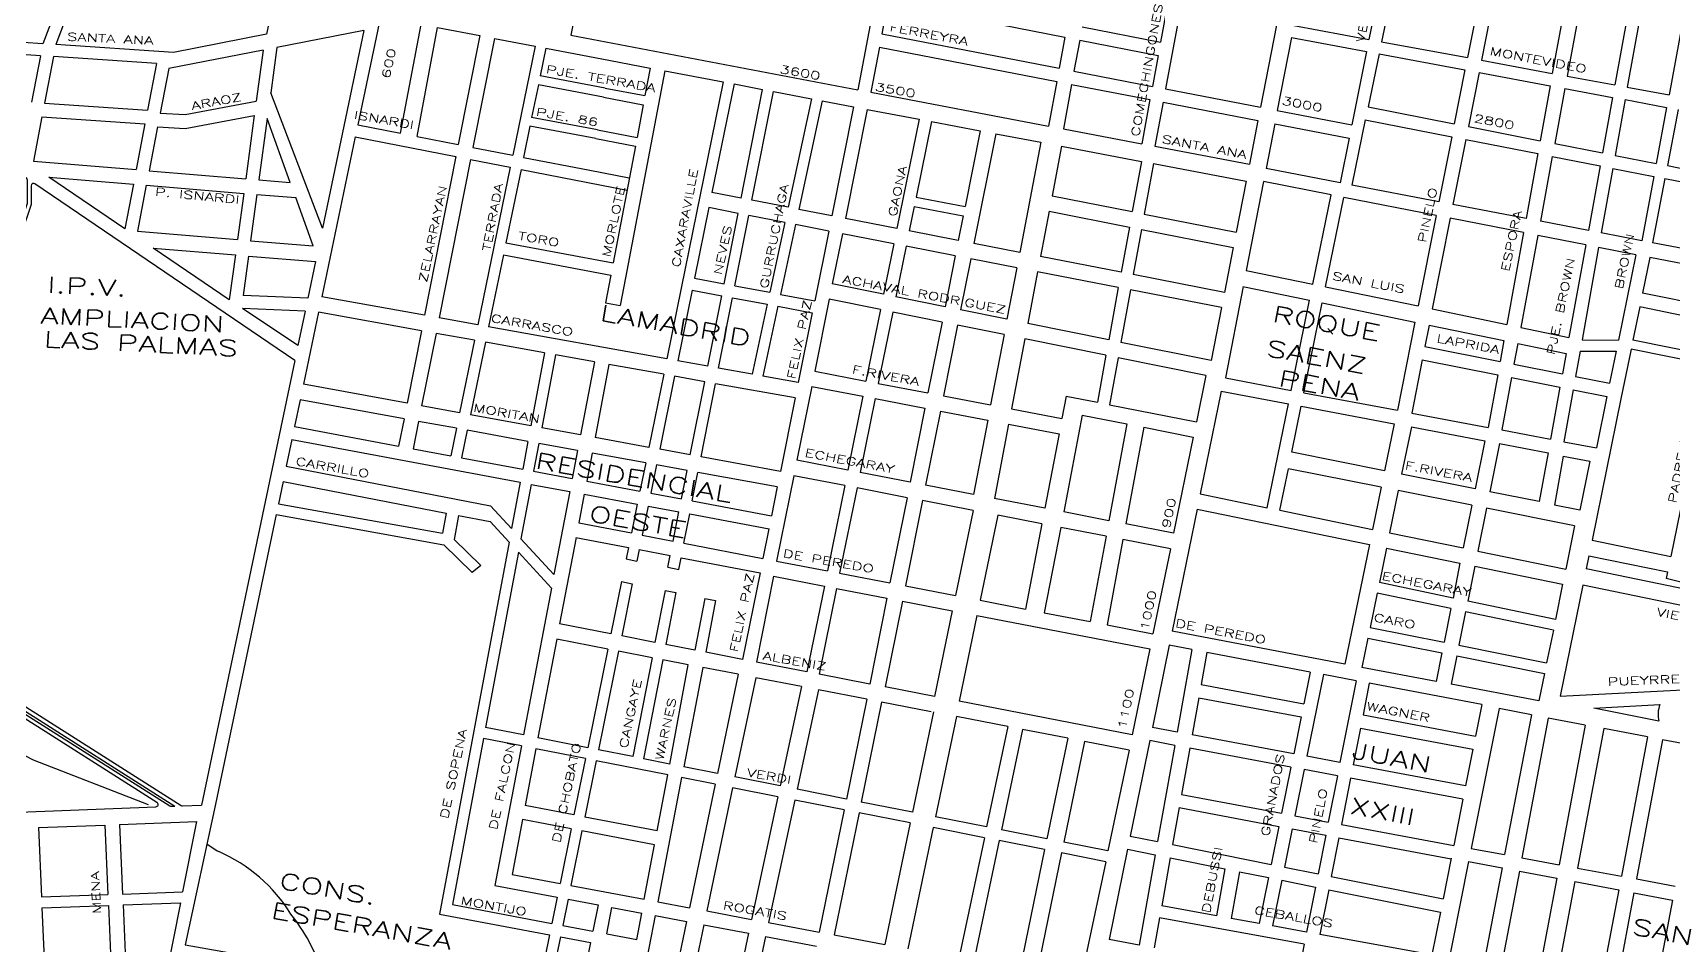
# Model space of a CAD drawing. Header units: millimetres. Extents: x 4374322 to 4409026, y 6503580 to 6534206.
# Drawn here: x 4381972 to 4384022, y 6523662 to 6524802 of the extents above; entities that cross this region are included whole.
import ezdxf

# ---------------------------------------------------------------- set-up
doc = ezdxf.new("R2010")
doc.units = ezdxf.units.MM
for name, color, linetype in [('CANAL', 252, 'Continuous'), ('LINEA CALLE', 252, 'Continuous'), ('NOMBRE BARRIO', 8, 'Continuous'), ('NOMBRE CALLE', 252, 'Continuous')]:
    doc.layers.add(name, color=color, linetype=linetype)
doc.styles.add('ROMANS', font='romans')
doc.styles.add('S1', font='ROMANS')

msp = doc.modelspace()

# ---------------------------------------------------------------- linework, layer by layer
at = {"layer": 'CANAL', "transparency": 33554687}
for centre, radius, start, end in [((4384866.1, 6527894.8), 4901.9, 236.9054, 237.1133), ((4384866.1, 6527894.8), 4901.9, 236.9054, 237.1133), ((4382125.3, 6523596), 198.9, 31.6794, 66.5497), ((4382125.3, 6523596), 198.9, 31.6794, 66.5497), ((4382131.2, 6523566.7), 211.1, 17.0134, 39.2798), ((4382131.2, 6523566.7), 211.1, 17.0134, 39.2798)]:
    msp.add_arc(centre, radius, start, end, dxfattribs=at)
at = {"layer": 'LINEA CALLE', "transparency": 33554687}
for p, q in [((4382284.1, 6524895.9), (4382264.3, 6524800.1)), ((4383417.6, 6524892.1), (4383387.9, 6524731.8)), ((4382659.5, 6524873.7), (4382644.7, 6524798.8)), ((4383660.7, 6524887), (4383641.9, 6524793.6)), ((4383677, 6524883.9), (4383657.7, 6524790.7)), ((4383537.2, 6524867.2), (4383506.4, 6524708.9)), ((4383783.4, 6524863.4), (4383765, 6524770.9)), ((4383800.9, 6524860.1), (4383782.7, 6524767.7)), ((4383024.4, 6524842.9), (4383003.1, 6524730.7)), ((4383040.8, 6524839.7), (4383033.3, 6524800.5)), ((4383040.8, 6524839.7), (4383261.9, 6524796.4)), ((4383389.9, 6524835.3), (4383381.6, 6524790.2)), ((4383887.9, 6524843.3), (4383871.2, 6524751.3)), ((4383906.7, 6524839.7), (4383889.8, 6524747.9)), ((4383965.9, 6524828.3), (4383949.3, 6524736.9)), ((4382406.6, 6524821.9), (4382378.3, 6524686.8)), ((4382478.1, 6524808.4), (4382530.8, 6524798.4)), ((4383283.5, 6524809.4), (4383381.6, 6524790.2)), ((4383548.2, 6524810.9), (4383641.9, 6524793.6)), ((4383981.2, 6524825.4), (4383964.9, 6524734.1)), ((4384034, 6524815.2), (4384017.1, 6524724.5)), ((4382147.9, 6524777.4), (4382000.9, 6524787.2)), ((4382264.3, 6524800.1), (4382147.9, 6524777.4)), ((4382385.9, 6524804.7), (4382277.2, 6524783.5)), ((4382385.9, 6524804.7), (4382334.2, 6524557.7)), ((4382530.8, 6524798.4), (4382503.9, 6524662.2)), ((4382549, 6524794.9), (4382522, 6524658.7)), ((4382549, 6524794.9), (4382599.9, 6524785.2)), ((4382644.7, 6524798.8), (4383003.1, 6524730.7)), ((4383033.3, 6524800.5), (4383254.8, 6524757.6)), ((4383261.9, 6524796.4), (4383254.8, 6524757.6)), ((4383280.5, 6524792.8), (4383273.4, 6524754)), ((4383280.5, 6524792.8), (4383378.5, 6524773.6)), ((4383545.3, 6524796), (4383527.5, 6524704.8)), ((4383545.3, 6524796), (4383638.9, 6524778.6)), ((4383657.7, 6524790.7), (4383765, 6524770.9)), ((4381981.8, 6524773.3), (4381839.2, 6524782.8)), ((4381981.8, 6524773.3), (4381970.6, 6524715.2)), ((4381998, 6524772.2), (4381986.8, 6524714.1)), ((4382126.8, 6524763.6), (4381998, 6524772.2)), ((4382260.1, 6524780.2), (4382142.1, 6524757.2)), ((4382260.1, 6524780.2), (4382251.5, 6524716.6)), ((4382277.2, 6524783.5), (4382269.5, 6524726.8)), ((4382599.9, 6524785.2), (4382571.9, 6524649)), ((4382613.4, 6524782.7), (4382606.4, 6524748.3)), ((4382613.4, 6524782.7), (4382694.1, 6524767.3)), ((4382694.1, 6524767.3), (4382743.7, 6524757.9)), ((4383030.2, 6524784), (4383019.5, 6524727.6)), ((4383030.2, 6524784), (4383251.8, 6524741)), ((4383378.5, 6524773.6), (4383371.4, 6524735)), ((4383638.9, 6524778.6), (4383620.5, 6524686.8)), ((4383654.6, 6524775.7), (4383640.9, 6524709.3)), ((4383654.6, 6524775.7), (4383762, 6524755.7)), ((4383782.7, 6524767.7), (4383871.2, 6524751.3)), ((4382126.8, 6524763.6), (4382115.6, 6524705.1)), ((4382142.1, 6524757.2), (4382131.4, 6524701.7)), ((4382687.6, 6524732.9), (4382606.4, 6524748.3)), ((4382761.9, 6524754.5), (4382712.7, 6524495.8)), ((4382743.7, 6524757.9), (4382737.2, 6524723.4)), ((4382761.9, 6524754.5), (4382835, 6524740.6)), ((4383273.4, 6524754), (4383371.4, 6524735)), ((4383762, 6524755.7), (4383748.6, 6524688.2)), ((4383779.6, 6524752.4), (4383766.3, 6524684.7)), ((4383779.6, 6524752.4), (4383868.4, 6524735.8)), ((4383889.8, 6524747.9), (4383949.3, 6524736.9)), ((4382334.2, 6524557.7), (4382269.5, 6524726.8)), ((4382604, 6524736.9), (4382595.6, 6524696.2)), ((4382685.4, 6524721.4), (4382604, 6524736.9)), ((4382687.6, 6524732.9), (4382737.2, 6524723.4)), ((4382835, 6524740.6), (4382782.5, 6524482.7)), ((4382848.5, 6524738), (4382820.9, 6524602.4)), ((4382848.5, 6524738), (4382884.3, 6524731.2)), ((4382857.4, 6524595.3), (4382884.3, 6524731.2)), ((4382870.9, 6524592.7), (4382897.8, 6524728.6)), ((4382897.8, 6524728.6), (4382945.2, 6524719.6)), ((4383019.5, 6524727.6), (4383241.6, 6524685.4)), ((4383251.8, 6524741), (4383241.6, 6524685.4)), ((4383270.4, 6524737.4), (4383260.2, 6524681.9)), ((4383270.4, 6524737.4), (4383368.3, 6524718.5)), ((4383387.9, 6524731.8), (4383506.4, 6524708.9)), ((4383868.4, 6524735.8), (4383855.9, 6524667.1)), ((4383886.9, 6524732.4), (4383874.2, 6524663.5)), ((4383886.9, 6524732.4), (4383946.5, 6524721.3)), ((4383964.9, 6524734.1), (4384017.1, 6524724.5)), ((4381986.8, 6524714.1), (4382115.6, 6524705.1)), ((4382162.4, 6524699.8), (4382251.5, 6524716.6)), ((4382685.4, 6524721.4), (4382735, 6524712)), ((4382735, 6524712), (4382727.3, 6524671.2)), ((4382945.2, 6524719.6), (4382916, 6524583.9)), ((4382958.7, 6524717.1), (4382929.5, 6524581.2)), ((4382958.7, 6524717.1), (4382998, 6524709.6)), ((4382998, 6524709.6), (4382970.6, 6524573.2)), ((4383015.1, 6524706.3), (4382987.8, 6524569.9)), ((4383015.1, 6524706.3), (4383079.9, 6524694)), ((4383368.3, 6524718.5), (4383358.1, 6524663.3)), ((4383384.8, 6524715.3), (4383374.6, 6524660.2)), ((4383384.8, 6524715.3), (4383503.2, 6524692.4)), ((4383527.5, 6524704.8), (4383620.5, 6524686.8)), ((4383640.9, 6524709.3), (4383748.6, 6524688.2)), ((4383946.5, 6524721.3), (4383933.8, 6524651.8)), ((4383962.1, 6524718.4), (4383949.6, 6524648.7)), ((4383962.1, 6524718.4), (4384014.1, 6524708.7)), ((4384014.1, 6524708.7), (4384001, 6524638.6)), ((4384028.5, 6524706), (4384015.1, 6524635.9)), ((4381983.5, 6524696.9), (4381972.9, 6524641.6)), ((4381983.5, 6524696.9), (4382112.3, 6524688.1)), ((4382112.3, 6524688.1), (4382101.3, 6524630.9)), ((4382128.1, 6524684.6), (4382117.5, 6524629.5)), ((4382128.1, 6524684.6), (4382162.4, 6524682.4)), ((4382131.4, 6524701.7), (4382162.4, 6524699.8)), ((4382162.4, 6524682.4), (4382249, 6524698.7)), ((4382249, 6524698.7), (4382238.2, 6524619.4)), ((4382265.1, 6524694.7), (4382254.6, 6524618.1)), ((4382293.9, 6524614.8), (4382265.1, 6524694.7)), ((4382378.3, 6524686.8), (4382431.5, 6524676.4)), ((4382593.4, 6524685.4), (4382585.4, 6524646.3)), ((4382675.6, 6524669.8), (4382593.4, 6524685.4)), ((4382677.9, 6524680.6), (4382595.6, 6524696.2)), ((4383079.9, 6524694), (4383052.1, 6524557.3)), ((4383095.2, 6524691.1), (4383076, 6524596.6)), ((4383095.2, 6524691.1), (4383156.2, 6524679.5)), ((4383503.2, 6524692.4), (4383492.6, 6524637.7)), ((4383524.3, 6524688.3), (4383513.4, 6524632.3)), ((4383524.3, 6524688.3), (4383617.2, 6524670.3)), ((4383637.5, 6524693.2), (4383620.6, 6524611.7)), ((4383637.5, 6524693.2), (4383745.4, 6524672)), ((4383766.3, 6524684.7), (4383855.9, 6524667.1)), ((4382375.1, 6524671.8), (4382333.3, 6524472.1)), ((4382375.1, 6524671.8), (4382500.9, 6524647.2)), ((4382452.3, 6524672.3), (4382503.9, 6524662.2)), ((4382675.6, 6524669.8), (4382725.2, 6524660.4)), ((4382677.9, 6524680.6), (4382727.3, 6524671.2)), ((4383156.2, 6524679.5), (4383137.3, 6524584.9)), ((4383175.6, 6524675.8), (4383148.2, 6524538.6)), ((4383175.6, 6524675.8), (4383231.8, 6524665.2)), ((4383231.8, 6524665.2), (4383205.5, 6524527.4)), ((4383260.2, 6524681.9), (4383358.1, 6524663.3)), ((4383617.2, 6524670.3), (4383606, 6524614.5)), ((4383745.4, 6524672), (4383729.3, 6524590.8)), ((4383763.1, 6524668.5), (4383747, 6524587.4)), ((4383763.1, 6524668.5), (4383853, 6524650.9)), ((4383874.2, 6524663.5), (4383933.8, 6524651.8)), ((4382500.9, 6524647.2), (4382461.7, 6524449)), ((4382519.1, 6524643.7), (4382479.9, 6524445.7)), ((4382519.1, 6524643.7), (4382568.8, 6524633.9)), ((4382522, 6524658.7), (4382571.9, 6524649)), ((4382585.4, 6524646.3), (4382668.4, 6524630.1)), ((4382725.2, 6524660.4), (4382697.4, 6524514.3)), ((4383257.8, 6524660.2), (4383246, 6524598.2)), ((4383257.8, 6524660.2), (4383357.6, 6524641.3)), ((4383374.6, 6524660.2), (4383492.6, 6524637.7)), ((4383853, 6524650.9), (4383838.3, 6524569.8)), ((4383871.2, 6524647.3), (4383856.3, 6524566.4)), ((4383871.2, 6524647.3), (4383930.9, 6524635.6)), ((4383949.6, 6524648.7), (4384001, 6524638.6)), ((4381972.9, 6524641.6), (4382101.3, 6524630.9)), ((4382117.5, 6524629.5), (4382238.2, 6524619.4)), ((4382568.8, 6524633.9), (4382528.3, 6524437)), ((4382582.3, 6524631.3), (4382563.4, 6524539.4)), ((4382582.3, 6524631.3), (4382714.8, 6524605.4)), ((4382668.4, 6524630.1), (4382717.6, 6524620.5)), ((4383357.6, 6524641.3), (4383346.1, 6524578.4)), ((4383372.8, 6524638.4), (4383361.3, 6524575.3)), ((4383372.8, 6524638.4), (4383488.4, 6524616.4)), ((4383606, 6524614.5), (4383513.4, 6524632.3)), ((4383930.9, 6524635.6), (4383916.3, 6524554.8)), ((4383946.7, 6524632.5), (4383932.3, 6524551.8)), ((4383946.7, 6524632.5), (4383998, 6524622.4)), ((4384015.1, 6524635.9), (4384061.9, 6524626.7)), ((4381992.2, 6524621.7), (4382097.8, 6524612.9)), ((4382087.1, 6524557.1), (4381992.2, 6524621.7)), ((4382097.8, 6524612.9), (4382087.1, 6524557.1)), ((4382114, 6524611.5), (4382102.9, 6524554)), ((4382114, 6524611.5), (4382235.8, 6524601.3)), ((4382254.6, 6524618.1), (4382293.9, 6524614.8)), ((4382857.4, 6524595.3), (4382820.9, 6524602.4)), ((4383488.4, 6524616.4), (4383476, 6524552.7)), ((4383510.3, 6524615.9), (4383488.7, 6524505)), ((4383594.7, 6524599.3), (4383510.3, 6524615.9)), ((4383729.3, 6524590.8), (4383620.6, 6524611.7)), ((4383998, 6524622.4), (4383982.9, 6524542)), ((4384012, 6524619.7), (4383996.6, 6524539.4)), ((4384012, 6524619.7), (4384058.7, 6524610.5)), ((4382235.8, 6524601.3), (4382227.9, 6524543.5)), ((4382252.2, 6524600), (4382244.3, 6524542.1)), ((4382252.2, 6524600), (4382300.7, 6524595.9)), ((4382322.5, 6524535.5), (4382300.7, 6524595.9)), ((4382817, 6524583.4), (4382799.1, 6524495.2)), ((4382853.6, 6524576.2), (4382817, 6524583.4)), ((4382916, 6524583.9), (4382870.9, 6524592.7)), ((4383073.6, 6524584.8), (4383067.4, 6524554.3)), ((4383073.6, 6524584.8), (4383135, 6524573.1)), ((4383076, 6524596.6), (4383137.3, 6524584.9)), ((4383246, 6524598.2), (4383346.1, 6524578.4)), ((4383571.9, 6524487.7), (4383594.7, 6524599.3)), ((4383587.8, 6524484.4), (4383610.6, 6524596.2)), ((4383725.9, 6524573.6), (4383610.6, 6524596.2)), ((4383838.3, 6524569.8), (4383747, 6524587.4)), ((4382836.2, 6524488.3), (4382853.6, 6524576.2)), ((4382849.7, 6524485.7), (4382867.1, 6524573.6)), ((4382911.9, 6524564.9), (4382867.1, 6524573.6)), ((4382911.9, 6524564.9), (4382893.1, 6524477.6)), ((4382925.4, 6524562.2), (4382906.6, 6524475)), ((4382966.8, 6524554.1), (4382925.4, 6524562.2)), ((4382970.6, 6524573.2), (4382929.5, 6524581.2)), ((4383052.1, 6524557.3), (4382987.8, 6524569.9)), ((4383135, 6524573.1), (4383128.8, 6524542.3)), ((4383242.4, 6524579.1), (4383231.5, 6524522.3)), ((4383242.4, 6524579.1), (4383342.6, 6524559.2)), ((4383361.3, 6524575.3), (4383476, 6524552.7)), ((4383725.9, 6524573.6), (4383703.4, 6524460.5)), ((4383743.6, 6524570.1), (4383721.2, 6524456.8)), ((4383835.1, 6524552.2), (4383743.6, 6524570.1)), ((4383916.3, 6524554.8), (4383856.3, 6524566.4)), ((4382102.9, 6524554), (4382227.9, 6524543.5)), ((4382244.3, 6524542.1), (4382322.5, 6524535.5)), ((4382966.8, 6524554.1), (4382949.3, 6524467)), ((4382983.9, 6524550.8), (4382971.3, 6524488)), ((4383048.3, 6524538.2), (4382983.9, 6524550.8)), ((4383128.8, 6524542.3), (4383067.4, 6524554.3)), ((4383342.6, 6524559.2), (4383332.3, 6524502.7)), ((4383357.8, 6524556.2), (4383347.5, 6524499.7)), ((4383357.8, 6524556.2), (4383472.3, 6524533.6)), ((4383835.1, 6524552.2), (4383814.3, 6524437.5)), ((4383853, 6524548.7), (4383831.8, 6524433.8)), ((4383913, 6524536.9), (4383853, 6524548.7)), ((4383982.9, 6524542), (4383932.3, 6524551.8)), ((4382217.6, 6524468.3), (4382122.7, 6524532.9)), ((4382122.7, 6524532.9), (4382225.3, 6524524.3)), ((4382225.3, 6524524.3), (4382217.6, 6524468.3)), ((4382241.7, 6524522.9), (4382234.9, 6524473.5)), ((4382241.7, 6524522.9), (4382325.4, 6524515.9)), ((4382560.3, 6524524.4), (4382541.8, 6524434.6)), ((4382560.3, 6524524.4), (4382694.6, 6524499.2)), ((4382563.4, 6524539.4), (4382697.4, 6524514.3)), ((4383048.3, 6524538.2), (4383035.5, 6524475.1)), ((4383063.5, 6524535.3), (4383050.7, 6524472)), ((4383125, 6524523.3), (4383063.5, 6524535.3)), ((4383125, 6524523.3), (4383112.3, 6524459.5)), ((4383205.5, 6524527.4), (4383148.2, 6524538.6)), ((4383332.3, 6524502.7), (4383231.5, 6524522.3)), ((4383472.3, 6524533.6), (4383461.4, 6524477.5)), ((4383913, 6524536.9), (4383892, 6524421.3)), ((4383929.1, 6524533.8), (4383908.4, 6524418)), ((4383975.7, 6524524.6), (4383929.1, 6524533.8)), ((4383975.7, 6524524.6), (4383953.9, 6524417.9)), ((4383993.2, 6524521.2), (4383984, 6524476.6)), ((4384092, 6524501.8), (4383993.2, 6524521.2)), ((4384042.7, 6524530.5), (4383996.6, 6524539.4)), ((4382325.4, 6524515.9), (4382315.8, 6524470.2)), ((4383144.4, 6524519.5), (4383131.6, 6524455.6)), ((4383201.9, 6524508.3), (4383144.4, 6524519.5)), ((4383201.9, 6524508.3), (4383189.6, 6524443.9)), ((4383227.9, 6524503.2), (4383215.6, 6524438.6)), ((4383328.8, 6524483.5), (4383227.9, 6524503.2)), ((4383461.4, 6524477.5), (4383347.5, 6524499.7)), ((4383488.7, 6524505), (4383571.9, 6524487.7)), ((4382694.6, 6524499.2), (4382688, 6524464.6)), ((4382712.7, 6524495.8), (4382706.2, 6524461.2)), ((4382782.5, 6524482.7), (4382764.6, 6524394.5)), ((4382796, 6524480.2), (4382778.1, 6524392.1)), ((4382796, 6524480.2), (4382833.2, 6524473.2)), ((4382799.1, 6524495.2), (4382836.2, 6524488.3)), ((4382849.7, 6524485.7), (4382893.1, 6524477.6)), ((4383035.5, 6524475.1), (4382971.3, 6524488)), ((4383328.8, 6524483.5), (4383316.8, 6524418.1)), ((4383344, 6524480.5), (4383332.1, 6524415)), ((4383457.7, 6524458.4), (4383344, 6524480.5)), ((4383484.8, 6524484.9), (4383462.6, 6524370.5)), ((4383484.6, 6524485), (4383567.8, 6524467.7)), ((4383587.8, 6524484.4), (4383703.4, 6524460.5)), ((4382315.8, 6524470.2), (4382234.9, 6524473.5)), ((4382461.7, 6524449), (4382333.3, 6524472.1)), ((4382688, 6524464.6), (4382706.2, 6524461.2)), ((4382815.8, 6524385.3), (4382833.2, 6524473.2)), ((4382829.3, 6524382.9), (4382846.7, 6524470.7)), ((4382846.7, 6524470.7), (4382889.9, 6524462.6)), ((4382889.9, 6524462.6), (4382871.1, 6524375.3)), ((4382903.4, 6524460.1), (4382884.6, 6524372.7)), ((4382903.4, 6524460.1), (4382946.3, 6524452)), ((4382906.6, 6524475), (4382949.3, 6524467)), ((4382967.5, 6524469), (4382949.4, 6524378.9)), ((4383031.6, 6524456), (4382967.5, 6524469)), ((4383112.3, 6524459.5), (4383050.7, 6524472)), ((4383544.8, 6524355), (4383567.8, 6524467.7)), ((4383560.8, 6524352.1), (4383583.7, 6524464.4)), ((4383583.7, 6524464.4), (4383699.5, 6524440.4)), ((4383980.5, 6524459.3), (4383972, 6524417.8)), ((4384079.1, 6524439.1), (4383980.5, 6524459.3)), ((4384082.6, 6524456.4), (4383984, 6524476.6)), ((4382312.5, 6524454.1), (4382234.4, 6524457.2)), ((4382303.5, 6524411.3), (4382234.4, 6524457.2)), ((4382312.5, 6524454.1), (4382303.5, 6524411.3)), ((4382329.2, 6524452.7), (4382310.4, 6524362.6)), ((4382457.9, 6524429.6), (4382329.2, 6524452.7)), ((4382528.3, 6524437), (4382479.9, 6524445.7)), ((4382946.3, 6524452), (4382928.8, 6524365)), ((4383031.6, 6524456), (4383013.4, 6524366.7)), ((4383046.8, 6524452.9), (4383028.7, 6524363.8)), ((4383108.5, 6524440.4), (4383046.8, 6524452.9)), ((4383108.5, 6524440.4), (4383090.8, 6524351.9)), ((4383189.6, 6524443.9), (4383131.6, 6524455.6)), ((4383316.8, 6524418.1), (4383215.6, 6524438.6)), ((4383457.7, 6524458.4), (4383444.8, 6524392.2)), ((4383699.5, 6524440.4), (4383677.6, 6524330.1)), ((4383721.2, 6524456.8), (4383814.3, 6524437.5)), ((4382457.9, 6524429.6), (4382439.9, 6524339)), ((4382476.1, 6524426.3), (4382458.1, 6524335.7)), ((4382524.3, 6524417.6), (4382476.1, 6524426.3)), ((4382524.3, 6524417.6), (4382505.6, 6524327)), ((4382764.6, 6524394.5), (4382541.8, 6524434.6)), ((4383127.8, 6524436.5), (4383110.2, 6524348.2)), ((4383186, 6524424.8), (4383127.8, 6524436.5)), ((4383186, 6524424.8), (4383169.2, 6524336.9)), ((4383211.9, 6524419.5), (4383195.2, 6524331.9)), ((4383313.3, 6524399), (4383211.9, 6524419.5)), ((4383717.3, 6524436.7), (4383711.9, 6524409.8)), ((4383717.3, 6524436.7), (4383810.6, 6524417.4)), ((4383831.8, 6524433.8), (4383892, 6524421.3)), ((4384070.6, 6524397.6), (4383972, 6524417.8)), ((4382537.8, 6524415.2), (4382519.2, 6524324.5)), ((4382611.7, 6524401.9), (4382537.8, 6524415.2)), ((4382611.7, 6524401.9), (4382594.7, 6524310.7)), ((4382625.2, 6524399.5), (4382608.2, 6524308.3)), ((4382674, 6524390.7), (4382625.2, 6524399.5)), ((4383313.3, 6524399), (4383302.6, 6524340.1)), ((4383444.8, 6524392.2), (4383332.1, 6524415)), ((4383711.9, 6524409.8), (4383805.9, 6524391.1)), ((4383810.6, 6524417.4), (4383805.9, 6524391.1)), ((4383828.1, 6524413.7), (4383823.3, 6524387.7)), ((4383828.1, 6524413.7), (4383888.4, 6524401.2)), ((4383888.4, 6524401.2), (4383883.8, 6524375.6)), ((4383905.9, 6524404), (4383900.2, 6524372.4)), ((4383951.1, 6524404.2), (4383942.8, 6524363.9)), ((4383969.7, 6524406.7), (4383956.9, 6524344.4)), ((4384068.3, 6524386.5), (4383969.7, 6524406.7)), ((4382299.5, 6524392.4), (4382183.1, 6523836.7)), ((4382674, 6524390.7), (4382656.6, 6524299.4)), ((4382692.1, 6524387.4), (4382674.8, 6524296.1)), ((4382760.6, 6524375.1), (4382692.1, 6524387.4)), ((4382815.8, 6524385.3), (4382778.1, 6524392.1)), ((4382871.1, 6524375.3), (4382829.3, 6524382.9)), ((4382949.4, 6524378.9), (4383013.4, 6524366.7)), ((4383328.6, 6524395.9), (4383317.8, 6524337.1)), ((4383438.2, 6524373.7), (4383328.6, 6524395.9)), ((4383708.6, 6524393.2), (4383695.5, 6524326.7)), ((4383708.6, 6524393.2), (4383802.9, 6524374.4)), ((4383823.3, 6524387.7), (4383883.8, 6524375.6)), ((4382439.9, 6524339), (4382310.4, 6524362.6)), ((4382760.6, 6524375.1), (4382742, 6524283.8)), ((4382774.1, 6524372.7), (4382755.6, 6524281.4)), ((4382811.9, 6524365.9), (4382774.1, 6524372.7)), ((4382793.8, 6524274.4), (4382811.9, 6524365.9)), ((4382807.3, 6524271.9), (4382825.4, 6524363.4)), ((4382924.9, 6524345.5), (4382825.4, 6524363.4)), ((4382928.8, 6524365), (4382884.6, 6524372.9)), ((4382945.6, 6524359.8), (4382927.1, 6524267.8)), ((4382945.6, 6524359.8), (4383009.6, 6524347.6)), ((4383028.7, 6524363.8), (4383090.8, 6524351.9)), ((4383438.2, 6524373.7), (4383426.4, 6524315.8)), ((4383462.6, 6524370.5), (4383544.8, 6524355)), ((4383802.9, 6524374.4), (4383790.9, 6524308.7)), ((4383820.2, 6524371), (4383808.2, 6524305.5)), ((4383820.2, 6524371), (4383880.7, 6524358.9)), ((4383880.7, 6524358.9), (4383868.9, 6524294)), ((4383900.2, 6524372.4), (4383942.8, 6524363.9)), ((4382306.3, 6524343.2), (4382299.3, 6524309.8)), ((4382436.1, 6524319.5), (4382306.3, 6524343.2)), ((4382505.6, 6524327), (4382458.1, 6524335.7)), ((4382924.9, 6524345.5), (4382906.5, 6524253.8)), ((4383009.6, 6524347.6), (4382990.9, 6524255.4)), ((4383024.8, 6524344.7), (4383006.1, 6524252.5)), ((4383024.8, 6524344.7), (4383087, 6524332.8)), ((4383110.2, 6524348.2), (4383169.2, 6524336.9)), ((4383263.8, 6524347.7), (4383258.4, 6524319.9)), ((4383263.8, 6524347.7), (4383302.6, 6524340.1)), ((4383317.8, 6524337.1), (4383426.4, 6524315.8)), ((4383457.5, 6524354), (4383431.2, 6524225.5)), ((4383457.5, 6524354), (4383541.4, 6524338.2)), ((4383514.9, 6524208.3), (4383541.4, 6524338.2)), ((4383560.8, 6524352.1), (4383677.6, 6524330.1)), ((4383897.2, 6524355.6), (4383885.6, 6524290.9)), ((4383897.2, 6524355.6), (4383939.4, 6524347.2)), ((4383956.9, 6524344.4), (4383920.8, 6524167.8)), ((4383939.4, 6524347.2), (4383926.3, 6524283.2)), ((4382436.1, 6524319.5), (4382429.3, 6524285.4)), ((4382454.3, 6524316.2), (4382447.5, 6524282)), ((4382501.6, 6524307.6), (4382454.3, 6524316.2)), ((4382594.7, 6524310.7), (4382519.2, 6524324.5)), ((4383087, 6524332.8), (4383068.6, 6524240.4)), ((4383106.4, 6524329.1), (4383087.9, 6524236.6)), ((4383106.4, 6524329.1), (4383165.6, 6524317.8)), ((4383165.6, 6524317.8), (4383147.9, 6524225)), ((4383195.2, 6524331.9), (4383258.4, 6524319.9)), ((4383283.6, 6524324), (4383260.5, 6524203.1)), ((4383283.6, 6524324), (4383339.5, 6524313)), ((4383545.6, 6524277.7), (4383557.3, 6524335.2)), ((4383557.3, 6524335.2), (4383673.6, 6524313.3)), ((4383695.5, 6524326.7), (4383790.9, 6524308.7)), ((4382299.3, 6524309.8), (4382429.3, 6524285.4)), ((4382501.6, 6524307.6), (4382494.6, 6524273.2)), ((4382515.2, 6524305.1), (4382508.1, 6524270.7)), ((4382591, 6524291.2), (4382515.2, 6524305.1)), ((4382656.6, 6524299.4), (4382608.2, 6524308.3)), ((4382742, 6524283.8), (4382674.8, 6524296.1)), ((4383191.6, 6524312.8), (4383173.9, 6524219.9)), ((4383191.6, 6524312.8), (4383254.8, 6524300.8)), ((4383254.8, 6524300.8), (4383236.9, 6524207.7)), ((4383339.5, 6524313), (4383317.1, 6524192.1)), ((4383360.7, 6524308.9), (4383338.3, 6524188)), ((4383360.7, 6524308.9), (4383422.5, 6524296.7)), ((4383422.5, 6524296.7), (4383397.8, 6524176.4)), ((4383673.6, 6524313.3), (4383661.6, 6524254.6)), ((4383695, 6524309.3), (4383682.9, 6524250.4)), ((4383695, 6524309.3), (4383786.7, 6524292)), ((4383808.2, 6524305.5), (4383868.9, 6524294)), ((4382295.9, 6524293.5), (4382288.9, 6524260.1)), ((4382295.9, 6524293.5), (4382581.4, 6524240.1)), ((4382447.5, 6524282), (4382494.6, 6524273.2)), ((4382591, 6524291.2), (4382584.5, 6524256.4)), ((4382604.5, 6524288.8), (4382598, 6524253.9)), ((4382652.9, 6524279.9), (4382604.5, 6524288.8)), ((4382652.9, 6524279.9), (4382646.2, 6524244.9)), ((4382671.1, 6524276.6), (4382664.4, 6524241.5)), ((4382738.1, 6524264.4), (4382671.1, 6524276.6)), ((4382793.8, 6524274.4), (4382755.6, 6524281.4)), ((4383661.6, 6524254.6), (4383545.6, 6524277.7)), ((4383786.7, 6524292), (4383774.6, 6524232.1)), ((4383805.1, 6524288.6), (4383793, 6524228.4)), ((4383805.1, 6524288.6), (4383865.9, 6524277.1)), ((4383865.9, 6524277.1), (4383854.8, 6524216.1)), ((4383885.6, 6524290.9), (4383926.3, 6524283.2)), ((4382288.9, 6524260.1), (4382544.2, 6524210.8)), ((4382508.1, 6524270.7), (4382584.5, 6524256.4)), ((4382598, 6524253.9), (4382646.2, 6524244.9)), ((4382738.1, 6524264.4), (4382730.9, 6524229)), ((4382751.6, 6524261.9), (4382744.4, 6524226.5)), ((4382789.9, 6524254.9), (4382751.6, 6524261.9)), ((4382782.8, 6524219.3), (4382789.9, 6524254.9)), ((4382906.5, 6524253.8), (4382807.3, 6524271.9)), ((4382990.9, 6524255.4), (4382927.1, 6524267.8)), ((4383530.8, 6524205.1), (4383541.4, 6524257)), ((4383657.3, 6524233.9), (4383541.4, 6524257)), ((4383884.9, 6524272.8), (4383874, 6524211.6)), ((4383884.9, 6524272.8), (4383918.2, 6524266.6)), ((4383918.2, 6524266.6), (4383905.7, 6524205.3)), ((4384043.1, 6524263.5), (4384019.3, 6524147.5)), ((4382284.9, 6524241.1), (4382279.1, 6524213.4)), ((4382284.9, 6524241.1), (4382488.8, 6524201.7)), ((4382581.4, 6524240.1), (4382570.6, 6524182.2)), ((4382594.9, 6524237.5), (4382582.2, 6524169.6)), ((4382594.9, 6524237.5), (4382643.1, 6524228.5)), ((4382664.4, 6524241.5), (4382730.9, 6524229)), ((4382796.4, 6524216.8), (4382803.4, 6524252.5)), ((4382902.6, 6524234.4), (4382803.4, 6524252.5)), ((4382902.6, 6524234.4), (4382895.3, 6524198.3)), ((4382923.2, 6524248.4), (4382901.8, 6524141.7)), ((4382986.9, 6524236), (4382923.2, 6524248.4)), ((4382986.9, 6524236), (4382965.3, 6524129.4)), ((4383002.2, 6524233.1), (4382980.5, 6524126.5)), ((4383064.7, 6524220.9), (4383002.2, 6524233.1)), ((4383068.6, 6524240.4), (4383006.1, 6524252.5)), ((4383147.9, 6524225), (4383087.9, 6524236.6)), ((4383657.3, 6524233.9), (4383646.5, 6524181.3)), ((4383774.6, 6524232.1), (4383682.9, 6524250.4)), ((4382279.1, 6524213.4), (4382484.2, 6524176.4)), ((4382643.1, 6524228.5), (4382623.4, 6524124.9)), ((4382661.3, 6524225.1), (4382654.5, 6524189.5)), ((4382661.3, 6524225.1), (4382727.6, 6524212.7)), ((4382727.6, 6524212.7), (4382720.2, 6524176.8)), ((4382744.4, 6524226.5), (4382782.8, 6524219.3)), ((4382796.4, 6524216.8), (4382895.3, 6524198.3)), ((4383064.7, 6524220.9), (4383043.4, 6524114.4)), ((4383084, 6524217.2), (4383062.8, 6524110.6)), ((4383147.2, 6524204.9), (4383084, 6524217.2)), ((4383236.9, 6524207.7), (4383173.9, 6524219.9)), ((4383431.2, 6524225.5), (4383514.9, 6524208.3)), ((4383678.6, 6524229.7), (4383667.8, 6524176.9)), ((4383770.4, 6524211.4), (4383678.6, 6524229.7)), ((4383854.8, 6524216.1), (4383793, 6524228.4)), ((4382276.2, 6524199.9), (4382200.3, 6523837.6)), ((4382276.2, 6524199.9), (4382486, 6524162)), ((4382488.8, 6524201.7), (4382484.2, 6524176.4)), ((4382504.2, 6524198.7), (4382498.8, 6524168.8)), ((4382504.2, 6524198.7), (4382543.6, 6524191.1)), ((4382544.2, 6524210.8), (4382570.6, 6524182.2)), ((4382741.1, 6524210.2), (4382733.7, 6524174.2)), ((4382741.1, 6524210.2), (4382779.6, 6524203)), ((4382772.4, 6524166.7), (4382779.6, 6524203)), ((4382785.9, 6524164.1), (4382793.1, 6524200.5)), ((4382793.1, 6524200.5), (4382892.3, 6524181.9)), ((4383147.2, 6524204.9), (4383125.1, 6524098.6)), ((4383178.1, 6524198.9), (4383156, 6524092.6)), ((4383233.2, 6524188.2), (4383178.1, 6524198.9)), ((4383317.1, 6524192.1), (4383260.5, 6524203.1)), ((4383427.3, 6524206.5), (4383396.1, 6524054)), ((4383427.3, 6524206.5), (4383642.6, 6524162.2)), ((4383530.8, 6524205.1), (4383646.5, 6524181.3)), ((4383770.4, 6524211.4), (4383759.7, 6524158)), ((4383788.8, 6524207.7), (4383778.1, 6524154.2)), ((4383899.1, 6524185.7), (4383788.8, 6524207.7)), ((4383905.7, 6524205.3), (4383874, 6524211.6)), ((4382543.6, 6524191.1), (4382567.4, 6524165.3)), ((4382654.5, 6524189.5), (4382720.2, 6524176.8)), ((4382733.7, 6524174.2), (4382772.4, 6524166.7)), ((4382892.1, 6524182), (4382884.7, 6524145)), ((4383233.2, 6524188.2), (4383212.8, 6524081.6)), ((4383256.8, 6524183.6), (4383236.3, 6524077.1)), ((4383313.5, 6524172.6), (4383256.8, 6524183.6)), ((4383313.5, 6524172.6), (4383293.7, 6524066)), ((4383397.8, 6524176.4), (4383338.3, 6524188)), ((4383667.8, 6524176.9), (4383759.7, 6524158)), ((4383899.1, 6524185.7), (4383888, 6524131.6)), ((4382567.4, 6524165.3), (4382480.4, 6523700.3)), ((4382486, 6524162), (4382521.4, 6524127.4)), ((4382498.8, 6524168.8), (4382532.1, 6524136.3)), ((4382579.1, 6524152.6), (4382538.1, 6523933.7)), ((4382579.1, 6524152.6), (4382620.2, 6524108)), ((4382582.2, 6524169.6), (4382623.4, 6524124.9)), ((4382651.1, 6524171.3), (4382630.5, 6524063.1)), ((4382651, 6524171.3), (4382716.6, 6524158.6)), ((4382716.6, 6524158.6), (4382713.7, 6524144.5)), ((4382730.1, 6524156), (4382727.1, 6524141.7)), ((4382730.1, 6524156), (4382768.8, 6524148.6)), ((4382785.9, 6524164.1), (4382884.7, 6524145)), ((4383334.6, 6524168.5), (4383314.8, 6524061.9)), ((4383393.9, 6524157), (4383334.6, 6524168.5)), ((4383393.9, 6524157), (4383372.1, 6524050.9)), ((4383642.6, 6524162.2), (4383611.9, 6524012.9)), ((4383663.8, 6524157.8), (4383655, 6524114.8)), ((4383663.8, 6524157.8), (4383755.8, 6524138.9)), ((4383778.1, 6524154.2), (4383888, 6524131.6)), ((4383920.8, 6524167.8), (4384019.3, 6524147.5)), ((4382532.1, 6524136.3), (4382521.4, 6524127.4)), ((4382713.7, 6524144.5), (4382727.1, 6524141.7)), ((4382765.9, 6524134), (4382768.8, 6524148.6)), ((4382765.9, 6524134), (4382779.4, 6524131.2)), ((4382779.4, 6524131.2), (4382782.3, 6524145.9)), ((4382782.3, 6524145.9), (4382881.1, 6524126.9)), ((4382901.8, 6524141.7), (4382965.3, 6524129.4)), ((4383755.8, 6524138.9), (4383747.1, 6524095.5)), ((4383774.2, 6524135.1), (4383765.5, 6524091.6)), ((4383774.2, 6524135.1), (4383884.1, 6524112.6)), ((4383916.7, 6524148.2), (4383913.4, 6524131.8)), ((4384225.4, 6524067.8), (4383913.4, 6524131.8)), ((4383916.7, 6524148.2), (4384015.3, 6524128.1)), ((4382707.9, 6524116), (4382694.6, 6524050.7)), ((4382707.9, 6524116), (4382721.4, 6524113.2)), ((4382721.4, 6524113.2), (4382708.1, 6524048.1)), ((4382881, 6524126.9), (4382859.3, 6524018.8)), ((4382898, 6524122.6), (4382876.5, 6524015.5)), ((4382898, 6524122.6), (4382961.4, 6524110.4)), ((4382961.4, 6524110.4), (4382939.7, 6524003.2)), ((4382980.5, 6524126.5), (4383043.4, 6524114.4)), ((4383062.8, 6524110.6), (4383125.1, 6524098.6)), ((4383747.1, 6524095.5), (4383655, 6524114.8)), ((4383884.1, 6524112.6), (4383875.2, 6524068.7)), ((4383909.2, 6524111.4), (4383880.8, 6523972.9)), ((4384221.5, 6524047.4), (4383909.2, 6524111.4)), ((4384015.3, 6524128.1), (4384013.6, 6524119.8)), ((4384032, 6524115.4), (4384013.6, 6524119.8)), ((4382620.2, 6524108), (4382585.3, 6523924.3)), ((4382762.3, 6524105), (4382749.7, 6524040)), ((4382762.3, 6524105), (4382775.9, 6524102.3)), ((4382775.9, 6524102.3), (4382763.2, 6524037.4)), ((4382812, 6524095), (4382799.6, 6524030.4)), ((4382812, 6524095), (4382825.5, 6524092.3)), ((4382825.5, 6524092.3), (4382813.1, 6524027.7)), ((4382976.7, 6524107.4), (4382954.9, 6524000.3)), ((4382976.7, 6524107.4), (4383039.6, 6524095.3)), ((4383039.6, 6524095.3), (4383018.2, 6523988)), ((4383059, 6524091.5), (4383037.6, 6523984.3)), ((4383059, 6524091.5), (4383121.2, 6524079.5)), ((4383156, 6524092.6), (4383212.8, 6524081.6)), ((4383652.3, 6524101.6), (4383643.5, 6524058.7)), ((4383744.4, 6524082.3), (4383652.3, 6524101.6)), ((4383875.2, 6524068.7), (4383765.5, 6524091.6)), ((4383121.2, 6524079.5), (4383098.9, 6523972.4)), ((4383152.1, 6524073.5), (4383129.8, 6523966.4)), ((4383152.1, 6524073.5), (4383368.2, 6524031.8)), ((4383236.3, 6524077.1), (4383293.7, 6524066)), ((4383744.4, 6524082.3), (4383735.9, 6524040.1)), ((4383762.8, 6524078.4), (4383754.4, 6524036.4)), ((4383872.5, 6524055.5), (4383762.8, 6524078.4)), ((4382694.6, 6524050.7), (4382630.5, 6524063.1)), ((4383314.8, 6524061.9), (4383372.1, 6524050.9)), ((4383611.9, 6524012.9), (4383396.1, 6524054)), ((4383643.5, 6524058.7), (4383735.9, 6524040.1)), ((4383872.5, 6524055.5), (4383864, 6524014.3)), ((4382626.9, 6524044), (4382603.5, 6523920.7)), ((4382690.7, 6524031.6), (4382626.9, 6524044)), ((4382690.7, 6524031.6), (4382665.6, 6523908.4)), ((4382704.2, 6524029), (4382679.1, 6523905.7)), ((4382746, 6524020.9), (4382704.2, 6524029)), ((4382749.7, 6524040), (4382708.1, 6524048.1)), ((4382799.6, 6524030.4), (4382763.2, 6524037.4)), ((4383368.2, 6524031.8), (4383346.3, 6523924.5)), ((4383392.5, 6524036.5), (4383371.5, 6523933.7)), ((4383420.8, 6524031.1), (4383392.5, 6524036.5)), ((4383420.8, 6524031.1), (4383402.4, 6523927.9)), ((4383640.7, 6524045.5), (4383633.2, 6524008.8)), ((4383640.7, 6524045.5), (4383733.3, 6524026.9)), ((4383754.4, 6524036.4), (4383864, 6524014.3)), ((4382746, 6524020.9), (4382721.9, 6523897.2)), ((4382759.5, 6524018.3), (4382735.5, 6523894.5)), ((4382791.4, 6524012.1), (4382759.5, 6524018.3)), ((4382768.1, 6523888), (4382791.4, 6524012.1)), ((4382809.4, 6524008.6), (4382785.6, 6523884.6)), ((4382853.8, 6524000.1), (4382809.4, 6524008.6)), ((4382859.3, 6524018.8), (4382813.1, 6524027.7)), ((4382939.7, 6524003.2), (4382876.5, 6524015.5)), ((4383439.6, 6524027.5), (4383432.5, 6523987.4)), ((4383568.7, 6524003), (4383439.6, 6524027.5)), ((4383726.1, 6523991.2), (4383633.2, 6524008.8)), ((4383733.3, 6524026.9), (4383726.1, 6523991.2)), ((4383751.7, 6524023.2), (4383744.6, 6523987.7)), ((4383751.7, 6524023.2), (4383861.3, 6524001.1)), ((4382853.8, 6524000.1), (4382827.8, 6523876.2)), ((4382875.6, 6523995.8), (4382849.6, 6523871.9)), ((4382932.9, 6523984.7), (4382875.6, 6523995.8)), ((4383018.2, 6523988), (4382954.9, 6524000.3)), ((4383432.5, 6523987.4), (4383560.7, 6523963.3)), ((4383568.7, 6524003), (4383560.7, 6523963.3)), ((4383585.3, 6523999.8), (4383564.5, 6523897.6)), ((4383626, 6523992.1), (4383585.3, 6523999.8)), ((4383626, 6523992.1), (4383605.8, 6523889.9)), ((4383642.5, 6523988.9), (4383634.7, 6523949.3)), ((4383783, 6523962.2), (4383642.5, 6523988.9)), ((4383854.3, 6523966.8), (4383744.6, 6523987.7)), ((4383861.3, 6524001.1), (4383854.3, 6523966.8)), ((4383880.8, 6523972.9), (4384210.4, 6523989.7)), ((4382932.9, 6523984.7), (4382906.3, 6523860.6)), ((4382954.1, 6523980.6), (4382927.4, 6523856.4)), ((4383014.4, 6523969), (4382954.1, 6523980.6)), ((4383014.4, 6523969.1), (4382989, 6523844.2)), ((4383098.9, 6523972.4), (4383037.6, 6523984.3)), ((4383346.3, 6523924.5), (4383129.8, 6523966.4)), ((4383429.5, 6523970.8), (4383421.2, 6523924.4)), ((4383429.5, 6523970.8), (4383557.3, 6523946.8)), ((4383032.9, 6523965.4), (4383007.5, 6523840.5)), ((4383094.9, 6523953.4), (4383032.9, 6523965.4)), ((4383097.9, 6523953.3), (4383071.6, 6523827.8)), ((4383126.7, 6523947.2), (4383100.4, 6523822.1)), ((4383190.5, 6523934.9), (4383126.7, 6523947.2)), ((4383557.3, 6523946.8), (4383548, 6523900.7)), ((4383634.7, 6523949.3), (4383775.2, 6523922.9)), ((4383804.6, 6523957.2), (4383769.8, 6523782.4)), ((4383783, 6523962.2), (4383775.2, 6523922.9)), ((4383845.1, 6523949.5), (4383804.6, 6523957.2)), ((4383845.1, 6523949.5), (4383811.5, 6523774.7)), ((4383923.1, 6523958), (4384005.7, 6523962.3)), ((4384004.3, 6523941.4), (4383923.1, 6523958)), ((4382585.3, 6523924.3), (4382538.1, 6523933.7)), ((4383190.5, 6523934.9), (4383164.2, 6523809.5)), ((4383209.1, 6523931.3), (4383182.8, 6523805.8)), ((4383265.5, 6523920.4), (4383209.1, 6523931.3)), ((4383402.4, 6523927.9), (4383371.5, 6523933.7)), ((4383631.5, 6523932.8), (4383622.4, 6523886.8)), ((4383631.5, 6523932.8), (4383771.9, 6523906.4)), ((4383866.2, 6523945.5), (4383833.1, 6523770.7)), ((4383912.4, 6523936.6), (4383866.2, 6523945.5)), ((4383912.4, 6523936.6), (4383879.9, 6523762.1)), ((4383935.6, 6523932.2), (4383902.5, 6523757.9)), ((4383990.2, 6523921.8), (4383935.6, 6523932.2)), ((4382535.5, 6523920), (4382496.6, 6523712.2)), ((4382582.7, 6523910.7), (4382535.5, 6523920)), ((4382582.7, 6523910.7), (4382549.6, 6523736.3)), ((4382600.9, 6523907.1), (4382587.4, 6523836)), ((4382662.9, 6523894.8), (4382600.9, 6523907.1)), ((4382665.6, 6523908.4), (4382603.5, 6523920.7)), ((4382721.9, 6523897.2), (4382679.1, 6523905.7)), ((4383265.5, 6523920.4), (4383239.5, 6523794.5)), ((4383286.7, 6523916.3), (4383260.7, 6523790.3)), ((4383342.4, 6523905.5), (4383286.7, 6523916.3)), ((4383342.4, 6523905.5), (4383315.8, 6523779.4)), ((4383368.1, 6523917.2), (4383343.7, 6523798)), ((4383399.4, 6523911.3), (4383368.1, 6523917.2)), ((4383399.4, 6523911.3), (4383377.9, 6523791.1)), ((4383418.2, 6523907.8), (4383407.9, 6523850)), ((4383544.6, 6523884.2), (4383418.2, 6523907.8)), ((4383548, 6523900.7), (4383421.2, 6523924.4)), ((4383771.9, 6523906.4), (4383762.7, 6523860.6)), ((4383990.2, 6523921.8), (4383957.5, 6523747.8)), ((4384009.1, 6523918.2), (4383976.5, 6523744.3)), ((4384058.1, 6523908.9), (4384009.1, 6523918.2)), ((4382662.9, 6523894.8), (4382648.5, 6523824.3)), ((4382676.4, 6523892.1), (4382662, 6523821.7)), ((4382765.6, 6523874.4), (4382676.4, 6523892.1)), ((4382768.1, 6523888), (4382735.5, 6523894.5)), ((4382827.8, 6523876.2), (4382785.6, 6523884.6)), ((4383605.8, 6523889.9), (4383564.5, 6523897.6)), ((4383762.7, 6523860.6), (4383622.4, 6523886.8)), ((4382752.4, 6523804.3), (4382765.6, 6523874.4)), ((4382782.9, 6523871), (4382753.1, 6523715.8)), ((4382825, 6523862.6), (4382782.9, 6523871)), ((4382906.3, 6523860.6), (4382849.6, 6523871.9)), ((4383544.6, 6523884.2), (4383532.9, 6523826.5)), ((4383561.2, 6523881.1), (4383549.5, 6523823.4)), ((4383602.6, 6523873.4), (4383561.2, 6523881.1)), ((4383602.6, 6523873.4), (4383591.2, 6523815.5)), ((4383619.1, 6523870.3), (4383607.7, 6523812.4)), ((4383759.4, 6523844), (4383619.1, 6523870.3)), ((4382825, 6523862.6), (4382792.7, 6523708.4)), ((4382846.8, 6523858.3), (4382814.5, 6523704.3)), ((4382903.4, 6523847.1), (4382846.8, 6523858.3)), ((4382903.4, 6523847.1), (4382870.4, 6523693.7)), ((4382989, 6523844.2), (4382927.4, 6523856.4)), ((4383407.9, 6523850), (4383532.9, 6523826.5)), ((4383759.4, 6523844), (4383747.9, 6523786)), ((4382200.3, 6523837.6), (4382162.4, 6523662.1)), ((4382648.5, 6523824.3), (4382587.4, 6523836)), ((4382924.5, 6523842.9), (4382891.6, 6523689.7)), ((4382986.3, 6523830.6), (4382924.5, 6523842.9)), ((4382986.3, 6523830.6), (4382955.1, 6523677.8)), ((4383004.8, 6523827), (4382973.7, 6523674.3)), ((4383068.7, 6523814.3), (4383004.8, 6523827)), ((4383071.6, 6523827.8), (4383007.5, 6523840.5)), ((4383405, 6523833.5), (4383396.7, 6523787.3)), ((4383405, 6523833.5), (4383529.6, 6523810)), ((4383549.5, 6523823.4), (4383591.2, 6523815.5)), ((4381979.3, 6523808.5), (4382062.2, 6523811.7)), ((4381979.3, 6523808.5), (4381983, 6523721.9)), ((4382062.2, 6523811.7), (4382066, 6523724.9)), ((4382080.5, 6523812.4), (4382176.8, 6523816.1)), ((4382080.5, 6523812.4), (4382084.3, 6523725.5)), ((4382176.8, 6523816.1), (4382159.4, 6523728.2)), ((4382584.1, 6523818.7), (4382571.1, 6523750.1)), ((4382645, 6523807), (4382584.1, 6523818.7)), ((4382645, 6523807), (4382631.1, 6523738.8)), ((4382658.5, 6523804.4), (4382644.6, 6523736.3)), ((4382749.2, 6523787.1), (4382658.5, 6523804.4)), ((4382752.4, 6523804.3), (4382662, 6523821.7)), ((4383068.7, 6523814.3), (4383036.8, 6523662.4)), ((4383097.5, 6523808.6), (4383065.7, 6523656.9)), ((4383161.4, 6523795.9), (4383097.5, 6523808.6)), ((4383164.2, 6523809.5), (4383100.4, 6523822.1)), ((4383239.5, 6523794.5), (4383182.8, 6523805.8)), ((4383529.6, 6523810), (4383520, 6523762.5)), ((4383546.1, 6523806.9), (4383536.5, 6523759.2)), ((4383546.1, 6523806.9), (4383588, 6523799)), ((4383607.7, 6523812.4), (4383747.9, 6523786)), ((4382736.4, 6523719), (4382749.2, 6523787.1)), ((4383161.4, 6523795.9), (4383129.6, 6523644.9)), ((4383179.9, 6523792.2), (4383148.2, 6523641.4)), ((4383236.7, 6523781), (4383179.9, 6523792.2)), ((4383315.8, 6523779.4), (4383260.7, 6523790.3)), ((4383343.7, 6523798), (4383377.9, 6523791.1)), ((4383396.7, 6523787.3), (4383520, 6523762.5)), ((4383588, 6523799), (4383578.4, 6523750.8)), ((4383604.5, 6523795.9), (4383594.9, 6523747.4)), ((4383604.5, 6523795.9), (4383744.6, 6523769.5)), ((4383769.8, 6523782.4), (4383811.5, 6523774.7)), ((4383236.7, 6523781), (4383205.6, 6523630.6)), ((4383257.9, 6523776.8), (4383226.8, 6523626.6)), ((4383313, 6523765.8), (4383257.9, 6523776.8)), ((4383313, 6523765.8), (4383281.4, 6523616.3)), ((4383340.3, 6523781.5), (4383317.3, 6523668.7)), ((4383340.3, 6523781.5), (4383375, 6523774.5)), ((4383375, 6523774.5), (4383354.8, 6523661.6)), ((4383393.7, 6523770.7), (4383383, 6523710.8)), ((4383393.7, 6523770.7), (4383461.9, 6523757)), ((4383766.5, 6523766.1), (4383731.6, 6523591)), ((4383744.7, 6523770.4), (4383734.6, 6523719.4)), ((4383766.5, 6523766.1), (4383808.4, 6523758.2)), ((4383833.1, 6523770.7), (4383879.9, 6523762.1)), ((4382571.1, 6523750.1), (4382631.1, 6523738.8)), ((4383461.9, 6523757), (4383451.4, 6523698.4)), ((4383480.4, 6523753.3), (4383470, 6523695.1)), ((4383480.4, 6523753.3), (4383516.6, 6523746)), ((4383516.6, 6523746), (4383505, 6523688.7)), ((4383533.1, 6523742.7), (4383521.6, 6523685.7)), ((4383533.1, 6523742.7), (4383575.2, 6523734.2)), ((4383536.5, 6523759.2), (4383578.4, 6523750.8)), ((4383594.9, 6523747.4), (4383734.6, 6523719.4)), ((4383808.4, 6523758.2), (4383774.6, 6523582.6)), ((4383830, 6523754.1), (4383796.7, 6523578.3)), ((4383830, 6523754.1), (4383876.7, 6523745.2)), ((4383876.7, 6523745.2), (4383843.9, 6523569.2)), ((4383899.3, 6523741), (4383865.9, 6523564.9)), ((4383899.3, 6523741), (4383954.2, 6523730.6)), ((4383902.5, 6523757.9), (4383957.5, 6523747.8)), ((4383976.5, 6523744.3), (4384024.9, 6523735.4)), ((4381983, 6523721.9), (4382066, 6523724.9)), ((4382084.3, 6523725.5), (4382159.4, 6523728.2)), ((4382549.6, 6523736.3), (4382627.6, 6523721.6)), ((4382627.6, 6523721.6), (4382620.9, 6523688.7)), ((4382644.6, 6523736.3), (4382736.4, 6523719)), ((4383575.2, 6523734.2), (4383564.1, 6523678)), ((4383591.7, 6523730.9), (4383580.7, 6523675)), ((4383591.7, 6523730.9), (4383731.3, 6523702.9)), ((4383954.2, 6523730.6), (4383921, 6523554.2)), ((4383973.2, 6523727), (4383940.1, 6523550.5)), ((4383973.2, 6523727), (4384021.5, 6523717.9)), ((4381983.6, 6523708.2), (4382066.6, 6523711.1)), ((4381983.6, 6523708.2), (4381987.4, 6523617.5)), ((4382066.6, 6523711.1), (4382070.5, 6523621)), ((4382084.9, 6523711.8), (4382156.6, 6523714.3)), ((4382084.9, 6523711.8), (4382088.8, 6523621.8)), ((4382156.6, 6523714.3), (4382138.7, 6523623.9)), ((4382480.4, 6523700.3), (4382618, 6523674.3)), ((4382496.6, 6523712.2), (4382620.9, 6523688.7)), ((4382641.1, 6523719), (4382634.5, 6523686.2)), ((4382641.1, 6523719), (4382678.7, 6523712)), ((4382678.7, 6523712), (4382672, 6523679.1)), ((4382689.4, 6523675.8), (4382695.6, 6523708.8)), ((4382695.6, 6523708.8), (4382733.1, 6523701.7)), ((4382727, 6523668.8), (4382733.1, 6523701.7)), ((4382753.1, 6523715.8), (4382792.7, 6523708.4)), ((4382814.5, 6523704.3), (4382870.4, 6523693.7)), ((4383451.4, 6523698.4), (4383383, 6523710.8)), ((4383731.3, 6523702.9), (4383720.6, 6523649.5)), ((4384021.5, 6523717.9), (4383987.7, 6523541.2)), ((4382634.5, 6523686.2), (4382672, 6523679.1)), ((4382749.8, 6523698.6), (4382723.5, 6523562.4)), ((4382749.8, 6523698.6), (4382789.1, 6523691.1)), ((4382789.1, 6523691.1), (4382760.7, 6523555.5)), ((4382810.9, 6523687), (4382782.5, 6523551.5)), ((4382810.9, 6523687), (4382866.7, 6523676.5)), ((4382891.6, 6523689.7), (4382955.1, 6523677.8)), ((4383380.4, 6523695.8), (4383373.6, 6523658.1)), ((4383561.2, 6523663), (4383380.4, 6523695.8)), ((4383505, 6523688.7), (4383470, 6523695.1)), ((4383564.1, 6523678), (4383521.6, 6523685.7)), ((4382162.4, 6523662.1), (4382599.8, 6523585)), ((4382618, 6523674.3), (4382599.8, 6523585)), ((4382631.5, 6523671.8), (4382623.9, 6523634.5)), ((4382631.5, 6523671.8), (4382669.1, 6523664.7)), ((4382669.1, 6523664.7), (4382661.5, 6523627.4)), ((4382689.4, 6523675.8), (4382727, 6523668.8)), ((4382866.7, 6523676.5), (4382837.7, 6523541.4)), ((4382887.9, 6523672.5), (4382858.9, 6523537.5)), ((4382887.9, 6523672.5), (4382951.6, 6523660.5)), ((4382973.7, 6523674.3), (4383036.8, 6523662.4)), ((4383354.8, 6523661.6), (4383317.3, 6523668.7)), ((4383561.2, 6523663), (4383553.5, 6523624.1)), ((4383720.6, 6523649.5), (4383580.7, 6523675))]:
    msp.add_line(p, q, dxfattribs=at)
for points in [[(4379767, 6526178), (4379770.1, 6526171.3), (4380045, 6525853.6, 0.007087), (4380045, 6525853.6, 0.050429), (4380264.1, 6525604.2, 0.097548), (4380517, 6525437.7, 0.037873), (4380739.9, 6525310.7, 0.044958), (4381000.7, 6525277.7), (4381372.7, 6525059.5), (4381547.4, 6524623.6), (4381579.7, 6524539.1), (4381589.6, 6524510.6), (4381650, 6524359.2), (4381668.6, 6524302), (4381686.2, 6524253.8), (4381726.1, 6524197.5), (4381767.2, 6524130.9), (4381789.4, 6524068.3), (4381797.5, 6524045.4), (4381801.8, 6524012.1), (4381850.8, 6523956.2), (4381972.7, 6523893.2), (4382116.5, 6523837.5)], [(4381962.2, 6524621.9), (4381962.1, 6524588.9), (4381937.5, 6524515.8), (4381945.8, 6524176.4), (4381951.1, 6523957.8), (4382143.4, 6523835.7, 0.152489), (4382145.2, 6523835.2), (4382149.5, 6523835.4)], [(4381962.2, 6524621.9), (4381963.8, 6524620.7, -0.248837), (4381965.2, 6524618.2), (4381965.1, 6524588.4), (4381940.5, 6524515.3), (4381948.8, 6524176.4), (4381954.1, 6523959.5), (4382149.5, 6523835.4)], [(4382299.5, 6524392.4), (4381974.8, 6524613.2, 0.60149), (4381970.1, 6524610.8), (4381970.1, 6524587.5), (4381945.5, 6524514.6), (4381953.8, 6524176.6), (4381959, 6523962.3), (4382157.5, 6523836.3, 0.152489), (4382159.2, 6523835.8), (4382183.1, 6523836.7)], [(4381901.2, 6523825.6), (4382125.9, 6523834.5, 0.735374), (4382127.3, 6523840), (4381947.5, 6523954.2, -0.250173), (4381946.2, 6523956.6), (4381942.9, 6524090, 0.406293), (4381939.9, 6524093), (4381814.1, 6524093.3, 0.416906), (4381811.1, 6524090.3), (4381811.6, 6524015.3), (4381903.5, 6523955.2)]]:
    msp.add_lwpolyline(points, format="xyb", dxfattribs=at)
msp.add_lwpolyline([(4381984.7, 6524788.3), (4381861.5, 6524796.5), (4381866.5, 6524821.5), (4381924.3, 6524811), (4381927.4, 6524828.1), (4381869.9, 6524838.5), (4381874.7, 6524862.3), (4381932.5, 6524851.8), (4381935.6, 6524868.8), (4381878.1, 6524879.3), (4381883.6, 6524906.8), (4381941.5, 6524896.3), (4381944.6, 6524913.4), (4381887.1, 6524923.8), (4381892.7, 6524951.8), (4382001.3, 6524932.1), (4382037.1, 6524925.6)], close=True, dxfattribs=at)
msp.add_lwpolyline([(4382069.1, 6524952.4), (4382057, 6524936.4), (4382000.9, 6524787.2)], dxfattribs=at)
at = {"layer": 'LINEA CALLE', "linetype": 'Continuous', "ltscale": 0.2, "transparency": 33554687}
for points in [[(4382431.5, 6524676.4), (4382457.3, 6524812.3)], [(4382452.3, 6524672.3), (4382478.1, 6524808.4)]]:
    msp.add_lwpolyline(points, dxfattribs=at)
at = {"layer": 'LINEA CALLE', "linetype": 'Continuous', "transparency": 33554687}
for points in [[(4383908.4, 6524418), (4383953.8, 6524417.8)], [(4383905.9, 6524404), (4383951.1, 6524404.2)]]:
    msp.add_lwpolyline(points, dxfattribs=at)
at = {"layer": 'LINEA CALLE', "transparency": 33554687}
msp.add_arc((4384037.6, 6523949.7), 34.3, 158.4798, 193.9894, dxfattribs=at)

# ---------------------------------------------------------------- texts
at = {"layer": 'NOMBRE BARRIO', "transparency": 33554687, "style": 'ROMANS', "width": 1.5}
for s, rotation, p in [('I.P.V.', 357.21, (4381990, 6524477.2)), ('LAMADRID', 350, (4382679.9, 6524442.8)), ('AMPLIACION', 357.21, (4381981.1, 6524438.8)), ('LAS PALMAS', 357.21, (4381985.5, 6524409.3)), ('RESIDENCIAL', 350, (4382598.9, 6524257.8)), ('OESTE', 350, (4382665.9, 6524191.8)), ('JUAN', 349.1956, (4383619.3, 6523895.6)), ('XXIII', 349.1956, (4383616.3, 6523826.6)), ('CONS.', 350, (4382278.9, 6523732.8)), ('ESPERANZA', 350, (4382268.9, 6523695.8)), ('SAN', 349.1956, (4383969.3, 6523675.6))]:
    msp.add_text(s, height=20, rotation=rotation, dxfattribs=at).set_placement(p)
at = {"layer": 'NOMBRE BARRIO', "linetype": 'Continuous', "transparency": 33554687, "style": 'S1', "width": 1.5}
for s, p in [('ROQUE', (4383520.2, 6524441.3)), ('SAENZ', (4383512.3, 6524398.6)), ('PENA', (4383527.8, 6524360.9))]:
    msp.add_text(s, height=20, rotation=349.514, dxfattribs=at).set_placement(p)
at = {"layer": 'NOMBRE CALLE', "linetype": 'Continuous', "transparency": 33554687, "style": 'S1', "width": 1.5}
msp.add_text('VELEZ', height=10, rotation=79, dxfattribs=at).set_placement((4383635.9, 6524789.3))
at = {"layer": 'NOMBRE CALLE', "transparency": 33554687, "style": 'ROMANS', "width": 1.5}
for s, rotation, p in [('COMECHINGONES', 79.7663, (4383354.5, 6524671.3)), ('FERREYRA', 349.1956, (4383042.3, 6524804.6)), ('SANTA ANA', 357.3058, (4382014.8, 6524792.2)), ('600', 78, (4382417.9, 6524743.8)), ('MONTEVIDEO', 349.1956, (4383792.3, 6524774.6)), ('PJE. TERRADA', 350, (4382612.9, 6524751.8)), ('3600', 350, (4382904.9, 6524751.8)), ('ARAOZ', 10.7182, (4382171.3, 6524705.4)), ('3500', 350, (4383023.9, 6524729.8)), ('PJE. 86', 350, (4382600.5, 6524698.5)), ('3000', 349.1956, (4383532.3, 6524712.6)), ('ISNARDI', 350, (4382372.9, 6524694.8)), ('2800', 349.1956, (4383772.3, 6524690.6)), ('SANTA ANA', 349.1956, (4383382.3, 6524664.6)), ('CAXARAVILLE', 79.4587, (4382780.5, 6524507.9)), ('GAONA', 78, (4383051, 6524571.3)), ('P. ISNARDI', 354.5462, (4382124.4, 6524598.4)), ('ZELARRAYAN', 78, (4382464.2, 6524489.3)), ('TERRADA', 79.3911, (4382543.8, 6524528.3)), ('MORLOTE', 78, (4382693.5, 6524520.5)), ('GURRUCHAGA', 78.6545, (4382890.5, 6524481.4)), ('PINELO', 78, (4383712.9, 6524538.8)), ('ESPORA', 78, (4383816.9, 6524502.8)), ('TORO', 350, (4382577.9, 6524543.6)), ('NEVES', 78, (4382832.9, 6524498.5)), ('BROWN', 78, (4383958.9, 6524480.8)), ('SAN LUIS', 349.1956, (4383595.3, 6524493.6)), ('PJE. BROWN', 78, (4383873.9, 6524398.8)), ('ACHAVAL RODRIGUEZ', 349.1956, (4382983.3, 6524489.6)), ('FELIX PAZ', 78, (4382924.6, 6524368.1)), ('CARRASCO', 350, (4382543.9, 6524440.8)), ('LAPRIDA', 349.1956, (4383725.9, 6524415.4)), ('F.RIVERA', 349.1956, (4382995.3, 6524376.6)), ('PADRE LOZANO', 79, (4384025.8, 6524213.3)), ('MORITAN', 350, (4382521.9, 6524328.8)), ('ECHEGARAY', 349.1956, (4382936.3, 6524272.6)), ('CARRILLO', 350, (4382299.9, 6524261.8)), ('F.RIVERA', 349.1956, (4383686.3, 6524256.6)), ('900', 78, (4383392.9, 6524181.8)), ('DE PEREDO', 350, (4382908.9, 6524146.8)), ('FELIX PAZ', 78, (4382852.9, 6524026.8)), ('ECHEGARAY', 349.1956, (4383657.3, 6524118.6)), ('1000', 78, (4383365.9, 6524053.8)), ('DE PEREDO', 349.1956, (4383399.3, 6524059.6)), ('CARO', 349.1956, (4383647.3, 6524066.6)), ('VIEYRA', 349.1956, (4384000.8, 6524073.3)), ('ALBENIZ', 350, (4382883.9, 6524018.8)), ('CANGAYE', 78, (4382714.9, 6523906.8)), ('PUEYRREDON', 2.4178, (4383940.5, 6523985.6)), ('WARNES', 78, (4382759.9, 6523891.8)), ('1100', 78, (4383337.9, 6523930.8)), ('WAGNER', 349.1956, (4383638.3, 6523955.6)), ('DE SOPENA', 78, (4382490.9, 6523818.8)), ('DE FALCON', 78, (4382551.9, 6523804.8)), ('DE CHOBATO', 78, (4382630.9, 6523788.8)), ('GRANADOS', 79, (4383516.9, 6523796.8)), ('VERDI', 350, (4382863.9, 6523872.8)), ('PINELO', 79, (4383576.9, 6523787.8)), ('DEBUSSI', 79, (4383442.9, 6523700.8)), ('MENA', 93, (4382057.4, 6523700.8)), ('MONTIJO', 350, (4382506.1, 6523712.7)), ('ROGATIS', 350, (4382833.9, 6523706.8)), ('CEBALLOS', 350, (4383497.9, 6523700.8))]:
    msp.add_text(s, height=10, rotation=rotation, dxfattribs=at).set_placement(p)

doc.saveas('drawing.dxf')
